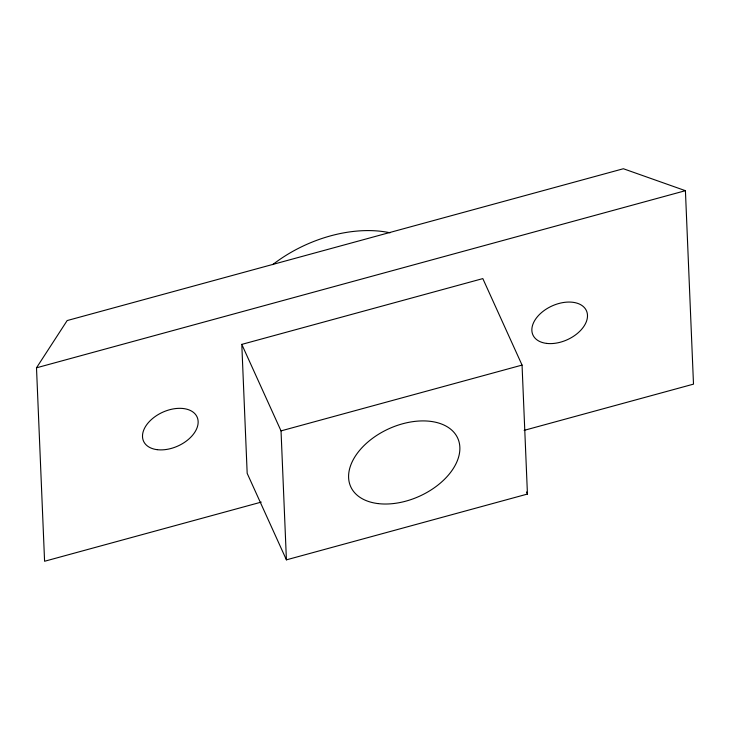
<?xml version="1.0" encoding="UTF-8"?>
<svg xmlns="http://www.w3.org/2000/svg" width="730" height="730" viewBox="0 0 730 730"><rect width="100%" height="100%" fill="white"/><g stroke="black" fill="none" stroke-linecap="round" stroke-linejoin="round"><path stroke-width="1.09" d="M261.258 502.112L44.585 561.26L36.5 367.81L67.16 320.561L623.374 168.739L685.415 190.685L693.5 384.135L524.122 430.362M36.5 367.81L685.415 190.685M241.794 344.387L482.822 278.595L522.05 365.091L527.443 494.055L286.416 559.846L247.178 473.35L241.794 344.387L281.032 430.882L286.416 559.846M281.032 430.882L522.05 365.091M526.512 491.993L527.443 494.055M272.71 264.625A107.702 67.926 -24.4 0 1 390.03 232.788M546.469 343.383A29.373 18.524 -24.4 0 0 587.486 315.241A29.373 18.524 -24.4 0 0 545.073 309.876A29.373 18.524 -24.4 0 0 546.469 343.383M157.123 449.662A29.373 18.524 -24.4 0 0 198.14 421.52A29.373 18.524 -24.4 0 0 155.718 416.155A29.373 18.524 -24.4 0 0 157.123 449.662M377.83 503.563A58.747 37.047 -24.4 0 0 459.854 447.289A58.747 37.047 -24.4 0 0 375.028 436.549A58.747 37.047 -24.4 0 0 377.83 503.563"/></g></svg>
